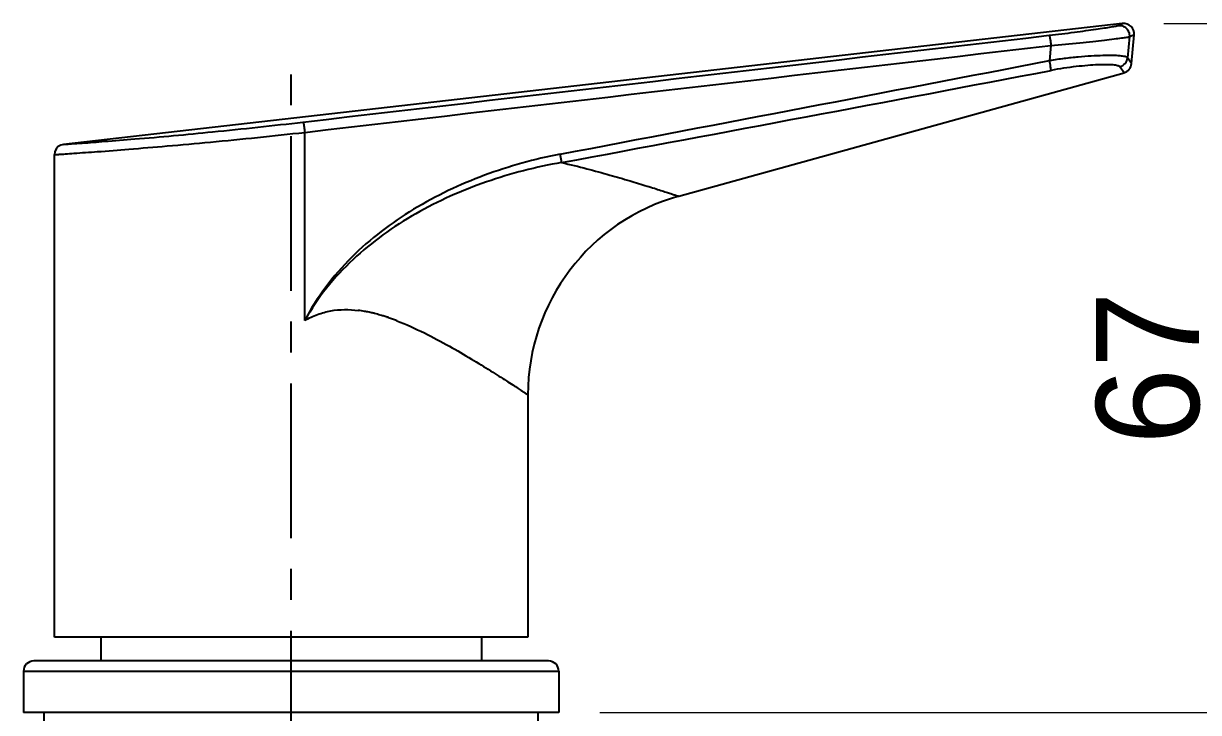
# Model space of a CAD drawing. Extents: x 0 to 1693, y 0 to 1240.
# Drawn here: x 616.7 to 730.8, y 432.3 to 499.1 of the extents above; entities that cross this region are included whole.
import ezdxf

# ---------------------------------------------------------------- set-up
doc = ezdxf.new("R2010")
doc.units = 0
doc.header["$LTSCALE"] = 40
doc.header["$MEASUREMENT"] = 0
doc.header["$PDMODE"] = 3
doc.header["$PDSIZE"] = -10
doc.linetypes.add('CENTER', pattern=[0.6, 0.375, -0.075, 0.075, -0.075])
doc.layers.get('0').update_dxf_attribs({"linetype": 'CONTINUOUS'})
doc.layers.get('DEFPOINTS').update_dxf_attribs({"linetype": 'CONTINUOUS'})
doc.layers.add('DEF_LAYER_ASSEM_MEMBER', color=7, linetype='CONTINUOUS')
doc.layers.add('DEF_LAYER_AXIS', color=7, linetype='CONTINUOUS')
doc.styles.add('Daelim Dimension', font='')
doc.styles.get('Daelim Dimension').set_extended_font_data('나눔고딕')
doc.dimstyles.new('DEFAULT', dxfattribs={"dimscale": 2, "dimtxt": 2, "dimasz": 2, "dimexe": 0, "dimexo": 2, "dimgap": 1, "dimtad": 1, "dimdec": 1, "dimzin": 9, "dimdsep": 46, "dimtxsty": 'Daelim Dimension', "dimcen": 0.5, "dimclrd": 252, "dimclre": 252, "dimclrt": 3, "dimadec": 1, "dimazin": 0, "dimtfac": 1, "dimtdec": 1, "dimtix": 1, "dimtmove": 0, "dimatfit": 3, "dimfxl": 1, "dimtolj": 1, "dimtzin": 1, "dimlwd": 9, "dimlwe": 9, "dimarcsym": 0})

# ---------------------------------------------------------------- blocks, each defined once
blk = doc.blocks.new('*D5')
at = {"color": 5, "lineweight": 9, "ltscale": 0.5, "transparency": 16777216}
for p, q in [((727.46, 499.12), (735.78, 499.12)), ((733.78, 495.12), (733.78, 436.26)), ((672.69, 432.26), (735.78, 432.26))]:
    blk.add_line(p, q, dxfattribs=at)
at = {"color": 5, "ltscale": 0.5, "transparency": 16777216}
for points in [[(733.11, 495.12), (734.45, 495.12), (733.78, 499.12)], [(733.11, 436.26), (734.45, 436.26), (733.78, 432.26)]]:
    blk.add_solid(points, dxfattribs=at)
at = {"layer": 'DEFPOINTS', "color": 0, "ltscale": 0.5, "transparency": 16777216}
for p in [(723.46, 499.12), (668.69, 432.26), (733.78, 432.26)]:
    blk.add_point(p, dxfattribs=at)
at = {"color": 7, "ltscale": 0.5, "transparency": 16777216, "insert": (720.89, 465.69), "char_height": 10, "attachment_point": 2, "rotation": 90, "style": 'Daelim Dimension'}
blk.add_mtext('\\A1;67', dxfattribs=at)

msp = doc.modelspace()

# ---------------------------------------------------------------- linework, layer by layer
at = {"layer": 'DEF_LAYER_ASSEM_MEMBER', "color": 7, "linetype": 'Continuous'}
for p, q in [((723.41, 499.11), (620.58, 487.39)), ((724.33, 495.23), (724.57, 498.01)), ((680.34, 482.36), (723.6, 494.35)), ((619.69, 439.56), (619.69, 486.4)), ((665.69, 463.09), (665.69, 439.56)), ((665.69, 439.56), (619.69, 439.56)), ((624.19, 439.56), (624.19, 437.26)), ((661.19, 439.56), (661.19, 437.26)), ((667.69, 437.26), (617.69, 437.26)), ((616.69, 436.26), (616.69, 432.26)), ((668.69, 436.26), (668.69, 432.26)), ((668.69, 432.26), (616.69, 432.26)), ((618.69, 430.76), (618.69, 432.26)), ((666.69, 430.76), (666.69, 432.26))]:
    msp.add_line(p, q, dxfattribs=at)
at = {"layer": 'DEF_LAYER_ASSEM_MEMBER', "color": 9, "linetype": 'Continuous'}
for p, q in [((723.02, 498.94), (723.41, 499.1)), ((723.41, 499.1), (723.46, 499.12)), ((724.12, 497.86), (723.94, 495.8)), ((724.12, 497.86), (724.52, 498.02)), ((724.52, 498.02), (724.57, 498.04)), ((716.5, 496.99), (716.37, 495.52)), ((724.33, 495.23), (723.94, 495.8)), ((723.6, 494.35), (723.19, 494.92)), ((644.01, 470.31), (644.01, 488.56)), ((652, 470.62), (652.03, 470.61)), ((616.69, 436.26), (668.69, 436.26))]:
    msp.add_line(p, q, dxfattribs=at)
at = {"layer": 'DEF_LAYER_ASSEM_MEMBER', "color": 7, "linetype": 'Continuous'}
msp.add_lwpolyline([(620.58, 487.39), (620.33, 487.33), (620.07, 487.18), (619.86, 486.95), (619.72, 486.66), (619.69, 486.4)], dxfattribs=at)
for centre, radius, start, end in [((723.58, 498.12), 1, 355, 96.5), ((723.33, 495.32), 1, 285.5, 355.0001), ((685.69, 463.09), 20, 105.5, 180), ((617.69, 436.26), 1, 90, 180), ((667.69, 436.26), 1, 0, 90)]:
    msp.add_arc(centre, radius, start, end, dxfattribs=at)
at = {"layer": 'DEF_LAYER_ASSEM_MEMBER', "color": 9, "linetype": 'Continuous'}
for centre, radius, start, end in [((-2378.48, 16569.55), 16369.25, 280.728782, 280.898206), ((-1372.06, 11471.45), 11173.81, 280.524753, 280.772876), ((647.74, 459.56), 11.81, 79.8056, 82.8569), ((647.56, 458.56), 12.83, 78.9835, 79.8348), ((647.39, 457.68), 13.73, 76.9063, 78.9686), ((647.12, 456.54), 14.9, 75.7295, 76.9176), ((646.9, 455.64), 15.83, 74.7187, 75.7305), ((646.69, 454.88), 16.61, 74.1705, 74.7221), ((646.49, 454.19), 17.33, 73.3119, 74.1687), ((646.18, 453.16), 18.41, 72.1922, 73.3086), ((645.84, 452.09), 19.53, 71.6067, 72.1969), ((645.41, 450.79), 20.9, 70.3324, 71.5196), ((644.78, 449.03), 22.77, 69.2755, 70.3326), ((644.31, 447.78), 24.1, 68.9897, 69.2828)]:
    msp.add_arc(centre, radius, start, end, dxfattribs=at)
for points, start_tangent, end_tangent in [([(716.33, 497.98), (718.78, 498.28), (719.89, 498.43), (720.88, 498.57), (721.71, 498.69), (722.36, 498.8), (722.8, 498.88), (722.94, 498.91), (723.02, 498.94)], (0.993338, 0.11524), (0.927782, 0.373123)), ([(723.02, 498.94), (723.45, 498.89), (723.82, 498.66), (724.06, 498.29), (724.12, 497.86)], (0.993782, 0.111347), (-0.084238, -0.996446)), ([(643.84, 489.56), (716.33, 497.98)], (0.993282, 0.115715), (0.993338, 0.115236)), ([(716.33, 497.98), (716.34, 497.96), (716.36, 497.9), (716.38, 497.81), (716.4, 497.68), (716.43, 497.53), (716.45, 497.36), (716.5, 496.99)], (0.903306, -0.428997), (0.114856, -0.993382)), ([(716.5, 496.99), (719.3, 497.26), (720.57, 497.39), (721.69, 497.52), (722.64, 497.63), (723.38, 497.73), (723.88, 497.8), (724.03, 497.83), (724.12, 497.86)], (0.995895, 0.090518), (0.948092, 0.317995)), ([(644.01, 488.56), (716.5, 496.99)], (0.993283, 0.11571), (0.993339, 0.115232)), ([(723.94, 495.8), (723.86, 495.86), (723.71, 495.91), (723.22, 495.98), (722.49, 496.02), (721.55, 496.01), (720.42, 495.96), (719.16, 495.87), (717.79, 495.72), (716.37, 495.52)], (-0.602425, 0.798176), (-0.987703, -0.156345)), ([(716.51, 494.57), (716.5, 494.7), (716.47, 494.92), (716.37, 495.52)], (0.040447, 0.999182), (-0.188588, 0.982056)), ([(723.19, 494.92), (723.7, 495.24), (723.94, 495.8)], (0.969796, 0.243919), (0.094398, 0.995535)), ([(723.19, 494.92), (723.11, 494.98), (722.98, 495.03), (722.55, 495.1), (721.9, 495.12), (721.07, 495.11), (720.08, 495.05), (718.96, 494.94), (716.51, 494.57)], (-0.580877, 0.813991), (-0.982313, -0.187246)), ([(619.69, 486.4), (619.81, 486.41), (620.17, 486.43), (620.76, 486.47), (621.58, 486.53), (623.86, 486.69), (626.92, 486.93), (630.64, 487.24), (634.84, 487.62), (644.01, 488.56)], (0.99942, 0.034065), (0.993849, 0.110743)), ([(620.58, 487.39), (621.03, 487.43), (622.38, 487.52), (624.56, 487.69), (627.49, 487.92), (635.06, 488.61), (643.84, 489.56)], (0.998058, 0.062289), (0.993282, 0.115716)), ([(643.84, 489.56), (643.86, 489.53), (643.87, 489.47), (643.89, 489.38), (643.92, 489.25), (643.94, 489.1), (643.97, 488.94), (644.01, 488.56)], (0.857022, -0.51528), (0.115332, -0.993327)), ([(668.83, 486.44), (661.47, 484.39), (654.59, 481.09), (651.44, 478.94), (648.56, 476.43), (646.05, 473.54), (644.01, 470.31)], (-0.982497, -0.186281), (-0.466778, -0.884375)), ([(668.96, 485.63), (668.94, 485.79), (668.83, 486.44)], (-0.102214, 0.994762), (-0.185692, 0.982608)), ([(668.96, 485.63), (661.66, 483.75), (654.79, 480.65), (651.61, 478.61), (648.7, 476.21), (646.13, 473.44), (644.01, 470.31)], (-0.985611, -0.169028), (-0.497605, -0.867404)), ([(668.96, 485.63), (671.42, 485.03), (673.65, 484.42), (675.61, 483.85), (677.27, 483.35), (677.98, 483.13), (678.6, 482.93), (679.13, 482.76), (679.56, 482.62), (679.9, 482.51), (680.04, 482.46), (680.15, 482.42), (680.23, 482.4), (680.3, 482.38), (680.33, 482.36), (680.34, 482.36)], (0.974213, -0.22563), (0.646164, -0.763198)), ([(644.01, 470.31), (644.62, 470.62), (645.25, 470.88), (646.55, 471.24), (649.2, 471.28)], (0.864876, 0.501985), (0.992309, -0.123789)), ([(652.95, 470.28), (655.63, 469.09), (658.06, 467.81), (660.21, 466.56), (662.07, 465.42), (662.88, 464.91), (663.6, 464.45), (664.22, 464.05), (664.74, 463.71), (665.15, 463.44), (665.31, 463.33), (665.45, 463.25), (665.55, 463.18), (665.63, 463.13), (665.67, 463.1), (665.69, 463.09)], (0.933519, -0.358527), (0.962962, -0.269638))]:
    msp.add_spline(points, degree=3, dxfattribs=dict(at, start_tangent=start_tangent, end_tangent=end_tangent))
at = {"layer": 'DEF_LAYER_AXIS', "color": 1, "linetype": 'CENTER'}
msp.add_line((642.69, 257.19), (642.69, 495.08), dxfattribs=at)

# ---------------------------------------------------------------- dimensions: what is measured, and where the dimension line sits
at = {"color": 5, "ltscale": 0.5}
dim = msp.add_linear_dim(base=(733.78, 432.26), p1=(723.46, 499.12), p2=(668.69, 432.26), angle=270, dimstyle='DEFAULT', override={"dimtxt": 5, "dimexe": 1, "dimdec": 0, "dimclrd": 5, "dimclre": 5, "dimclrt": 7}, dxfattribs=at)
dim.commit()
dim.dimension.update_dxf_attribs({"geometry": '*D5', "text_midpoint": (733.78, 465.69), "dimtype": 160})

doc.saveas('drawing.dxf')
